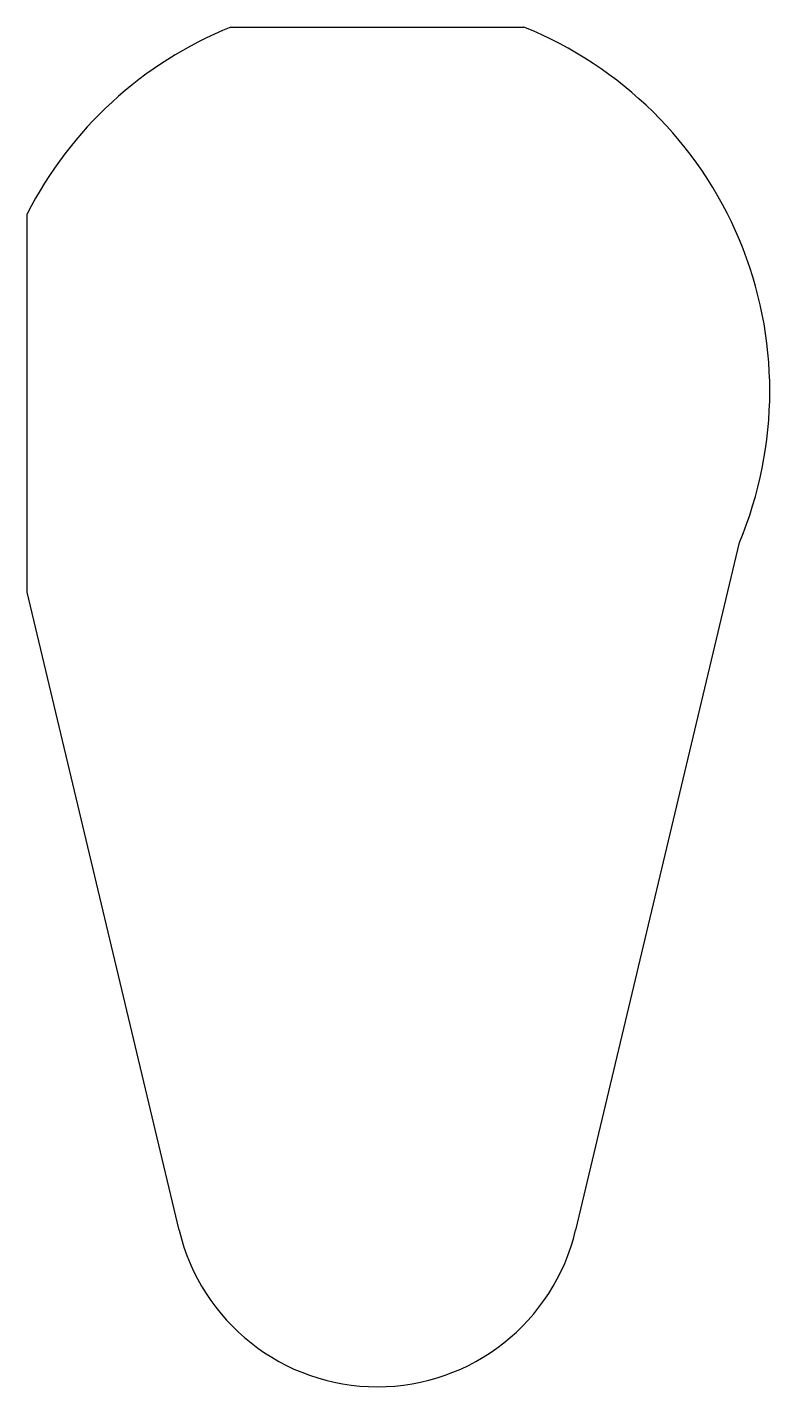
# Model space of a CAD drawing. Extents: x -35 to 39, y -99 to 36.
import ezdxf

# ---------------------------------------------------------------- set-up
doc = ezdxf.new("R2010")
doc.units = 0
doc.header["$MEASUREMENT"] = 0
doc.layers.get('0').update_dxf_attribs({"linetype": 'CONTINUOUS'})

msp = doc.modelspace()

# ---------------------------------------------------------------- linework, layer by layer
at = {"color": 0}
for p, q in [((-14.57, 36.18), (14.57, 36.18)), ((-34.8, -19.99), (-34.8, 17.61)), ((35.97, -15.06), (19.7, -83.44)), ((-19.7, -83.44), (-34.8, -19.99))]:
    msp.add_line(p, q, dxfattribs=at)
for centre, radius, start, end in [((0, 0), 39, 111.9293, 153.1647), ((0, 0), 39, 337.2777, 68.0707), ((0, -78.75), 20.25, 193.3893, 346.6107)]:
    msp.add_arc(centre, radius, start, end, dxfattribs=at)

doc.saveas('drawing.dxf')
